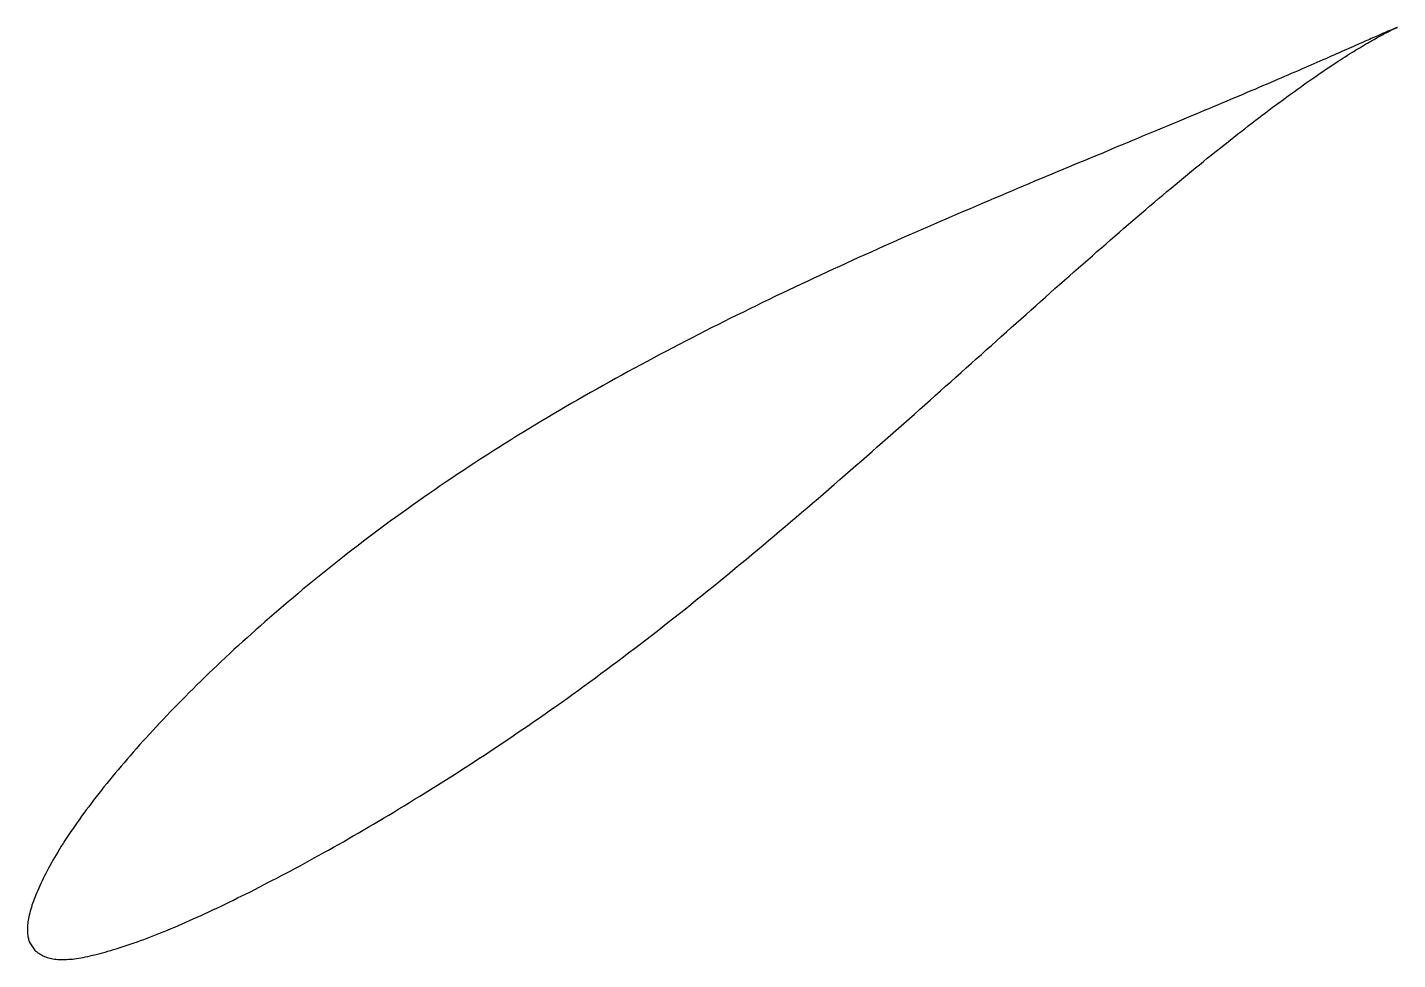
# Model space of a CAD drawing. Header units: metres. Extents: x -33 to 67, y -23 to 45.
import ezdxf

# ---------------------------------------------------------------- set-up
doc = ezdxf.new("R2010")
doc.units = ezdxf.units.M

msp = doc.modelspace()

# ---------------------------------------------------------------- linework, layer by layer
msp.add_lwpolyline([(66.86, 45.28), (66.85, 45.28), (66.85, 45.28), (66.83, 45.28), (66.82, 45.27), (66.8, 45.26), (66.77, 45.25), (66.75, 45.24), (66.71, 45.23), (66.68, 45.22), (66.63, 45.2), (66.59, 45.18), (66.54, 45.16), (66.48, 45.14), (66.43, 45.11), (66.36, 45.09), (66.3, 45.06), (66.23, 45.03), (66.15, 45), (66.07, 44.96), (65.99, 44.93), (65.9, 44.89), (65.81, 44.85), (65.71, 44.81), (65.61, 44.77), (65.51, 44.72), (65.4, 44.67), (65.29, 44.62), (65.17, 44.57), (65.05, 44.52), (64.93, 44.47), (64.8, 44.41), (64.67, 44.35), (64.53, 44.29), (64.39, 44.23), (64.24, 44.16), (64.1, 44.1), (63.94, 44.03), (63.78, 43.96), (63.62, 43.89), (63.46, 43.82), (63.29, 43.74), (63.12, 43.67), (62.94, 43.59), (62.76, 43.51), (62.57, 43.43), (62.38, 43.34), (62.19, 43.26), (61.99, 43.17), (61.79, 43.08), (61.59, 42.99), (61.38, 42.9), (61.16, 42.81), (60.95, 42.72), (60.73, 42.62), (60.5, 42.52), (60.27, 42.42), (60.04, 42.32), (59.81, 42.22), (59.57, 42.11), (59.32, 42.01), (59.07, 41.9), (58.82, 41.79), (58.57, 41.68), (58.31, 41.57), (58.05, 41.46), (57.78, 41.35), (57.51, 41.23), (57.24, 41.11), (56.96, 41), (56.68, 40.88), (56.39, 40.75), (56.1, 40.63), (55.81, 40.51), (55.52, 40.38), (55.22, 40.26), (54.92, 40.13), (54.61, 40), (54.3, 39.87), (53.99, 39.74), (53.67, 39.6), (53.35, 39.47), (53.03, 39.33), (52.7, 39.2), (52.38, 39.06), (52.04, 38.92), (51.71, 38.78), (51.37, 38.64), (51.03, 38.5), (50.68, 38.35), (50.33, 38.21), (49.98, 38.06), (49.62, 37.91), (49.27, 37.76), (48.91, 37.61), (48.54, 37.46), (48.18, 37.31), (47.81, 37.15), (47.43, 37), (47.06, 36.84), (46.68, 36.69), (46.3, 36.53), (45.91, 36.37), (45.53, 36.21), (45.14, 36.04), (44.75, 35.88), (44.35, 35.72), (43.96, 35.55), (43.56, 35.39), (43.15, 35.22), (42.75, 35.05), (42.34, 34.88), (41.93, 34.71), (41.52, 34.54), (41.11, 34.37), (40.69, 34.19), (40.27, 34.02), (39.85, 33.84), (39.43, 33.66), (39.01, 33.48), (38.58, 33.3), (38.15, 33.12), (37.72, 32.94), (37.29, 32.76), (36.85, 32.57), (36.42, 32.39), (35.98, 32.2), (35.54, 32.01), (35.1, 31.82), (34.65, 31.63), (34.21, 31.44), (33.76, 31.25), (33.31, 31.05), (32.87, 30.86), (32.42, 30.66), (31.96, 30.46), (31.51, 30.27), (31.05, 30.07), (30.6, 29.87), (30.14, 29.66), (29.68, 29.46), (29.22, 29.26), (28.76, 29.05), (28.3, 28.84), (27.84, 28.64), (27.38, 28.43), (26.91, 28.22), (26.45, 28), (25.98, 27.79), (25.52, 27.58), (25.05, 27.36), (24.58, 27.15), (24.11, 26.93), (23.65, 26.71), (23.18, 26.49), (22.71, 26.27), (22.24, 26.04), (21.77, 25.82), (21.3, 25.6), (20.83, 25.37), (20.35, 25.14), (19.88, 24.91), (19.41, 24.68), (18.94, 24.45), (18.47, 24.22), (18, 23.99), (17.53, 23.75), (17.06, 23.51), (16.59, 23.28), (16.12, 23.04), (15.65, 22.8), (15.18, 22.56), (14.71, 22.32), (14.24, 22.07), (13.77, 21.83), (13.3, 21.58), (12.83, 21.34), (12.37, 21.09), (11.9, 20.84), (11.43, 20.59), (10.97, 20.34), (10.5, 20.09), (10.04, 19.83), (9.58, 19.58), (9.12, 19.32), (8.66, 19.07), (8.2, 18.81), (7.74, 18.55), (7.28, 18.29), (6.82, 18.03), (6.37, 17.77), (5.91, 17.5), (5.46, 17.24), (5.01, 16.97), (4.56, 16.71), (4.11, 16.44), (3.66, 16.17), (3.22, 15.9), (2.78, 15.63), (2.33, 15.36), (1.89, 15.08), (1.45, 14.81), (1.02, 14.53), (0.58, 14.26), (0.15, 13.98), (-0.29, 13.7), (-0.72, 13.42), (-1.15, 13.14), (-1.57, 12.86), (-2, 12.58), (-2.42, 12.29), (-2.84, 12.01), (-3.26, 11.73), (-3.67, 11.44), (-4.09, 11.15), (-4.5, 10.87), (-4.91, 10.58), (-5.32, 10.29), (-5.72, 10), (-6.13, 9.71), (-6.53, 9.42), (-6.93, 9.13), (-7.32, 8.84), (-7.72, 8.55), (-8.11, 8.25), (-8.5, 7.96), (-8.89, 7.67), (-9.27, 7.37), (-9.65, 7.08), (-10.03, 6.79), (-10.41, 6.49), (-10.78, 6.2), (-11.16, 5.9), (-11.53, 5.61), (-11.89, 5.31), (-12.26, 5.02), (-12.62, 4.72), (-12.98, 4.42), (-13.34, 4.13), (-13.69, 3.83), (-14.04, 3.54), (-14.39, 3.24), (-14.74, 2.95), (-15.08, 2.66), (-15.42, 2.36), (-15.76, 2.07), (-16.1, 1.78), (-16.43, 1.48), (-16.76, 1.19), (-17.09, 0.9), (-17.41, 0.61), (-17.73, 0.32), (-18.05, 0.03), (-18.37, -0.26), (-18.68, -0.55), (-18.99, -0.84), (-19.3, -1.13), (-19.6, -1.42), (-19.9, -1.7), (-20.2, -1.99), (-20.5, -2.28), (-20.79, -2.56), (-21.08, -2.84), (-21.36, -3.13), (-21.65, -3.41), (-21.93, -3.69), (-22.2, -3.97), (-22.48, -4.25), (-22.75, -4.53), (-23.01, -4.8), (-23.28, -5.08), (-23.54, -5.35), (-23.8, -5.63), (-24.05, -5.9), (-24.3, -6.17), (-24.55, -6.44), (-24.8, -6.71), (-25.04, -6.97), (-25.28, -7.24), (-25.51, -7.5), (-25.75, -7.77), (-25.98, -8.03), (-26.2, -8.29), (-26.42, -8.55), (-26.64, -8.8), (-26.86, -9.06), (-27.07, -9.31), (-27.28, -9.57), (-27.49, -9.82), (-27.69, -10.07), (-27.89, -10.31), (-28.08, -10.56), (-28.28, -10.8), (-28.46, -11.04), (-28.65, -11.28), (-28.83, -11.52), (-29.01, -11.76), (-29.19, -11.99), (-29.36, -12.23), (-29.53, -12.46), (-29.69, -12.69), (-29.85, -12.91), (-30.01, -13.14), (-30.16, -13.36), (-30.31, -13.58), (-30.46, -13.8), (-30.61, -14.02), (-30.75, -14.24), (-30.88, -14.45), (-31.02, -14.66), (-31.14, -14.87), (-31.27, -15.08), (-31.39, -15.28), (-31.51, -15.48), (-31.63, -15.68), (-31.74, -15.88), (-31.85, -16.08), (-31.95, -16.27), (-32.05, -16.46), (-32.15, -16.65), (-32.24, -16.83), (-32.34, -17.01), (-32.42, -17.19), (-32.51, -17.37), (-32.59, -17.55), (-32.67, -17.72), (-32.74, -17.89), (-32.81, -18.05), (-32.88, -18.21), (-32.94, -18.37), (-33, -18.53), (-33.06, -18.68), (-33.12, -18.84), (-33.17, -18.98), (-33.21, -19.13), (-33.26, -19.27), (-33.3, -19.41), (-33.33, -19.55), (-33.36, -19.69), (-33.39, -19.82), (-33.42, -19.95), (-33.44, -20.07), (-33.46, -20.2), (-33.47, -20.32), (-33.49, -20.44), (-33.49, -20.55), (-33.5, -20.66), (-33.5, -20.77), (-33.5, -20.87), (-33.49, -20.97), (-33.49, -21.07), (-33.48, -21.16), (-33.46, -21.25), (-33.45, -21.34), (-33.43, -21.41), (-33.41, -21.48), (-33.4, -21.55), (-33.38, -21.6), (-33.37, -21.64), (-33.36, -21.66), (-32.93, -22.3), (-32.92, -22.31), (-32.91, -22.32), (-32.88, -22.34), (-32.84, -22.36), (-32.79, -22.4), (-32.73, -22.45), (-32.66, -22.49), (-32.59, -22.54), (-32.51, -22.59), (-32.43, -22.63), (-32.34, -22.68), (-32.25, -22.72), (-32.16, -22.75), (-32.06, -22.79), (-31.96, -22.82), (-31.85, -22.85), (-31.74, -22.87), (-31.63, -22.89), (-31.52, -22.91), (-31.4, -22.93), (-31.28, -22.94), (-31.16, -22.95), (-31.03, -22.95), (-30.9, -22.95), (-30.77, -22.95), (-30.63, -22.94), (-30.49, -22.93), (-30.35, -22.92), (-30.2, -22.91), (-30.05, -22.89), (-29.9, -22.87), (-29.74, -22.84), (-29.58, -22.82), (-29.42, -22.79), (-29.25, -22.75), (-29.08, -22.72), (-28.91, -22.68), (-28.74, -22.64), (-28.56, -22.6), (-28.37, -22.55), (-28.18, -22.5), (-27.99, -22.45), (-27.8, -22.4), (-27.6, -22.34), (-27.4, -22.28), (-27.2, -22.22), (-26.99, -22.16), (-26.78, -22.09), (-26.56, -22.03), (-26.35, -21.95), (-26.13, -21.88), (-25.9, -21.8), (-25.67, -21.72), (-25.44, -21.64), (-25.21, -21.56), (-24.97, -21.47), (-24.73, -21.38), (-24.49, -21.29), (-24.25, -21.19), (-24, -21.09), (-23.74, -20.99), (-23.49, -20.89), (-23.23, -20.79), (-22.97, -20.68), (-22.71, -20.57), (-22.44, -20.45), (-22.17, -20.34), (-21.9, -20.22), (-21.62, -20.1), (-21.35, -19.97), (-21.07, -19.84), (-20.78, -19.72), (-20.49, -19.58), (-20.21, -19.45), (-19.91, -19.31), (-19.62, -19.18), (-19.32, -19.03), (-19.02, -18.89), (-18.72, -18.74), (-18.41, -18.6), (-18.1, -18.44), (-17.79, -18.29), (-17.48, -18.13), (-17.17, -17.98), (-16.85, -17.82), (-16.53, -17.65), (-16.2, -17.49), (-15.88, -17.32), (-15.55, -17.15), (-15.22, -16.98), (-14.89, -16.8), (-14.55, -16.63), (-14.21, -16.45), (-13.87, -16.26), (-13.53, -16.08), (-13.19, -15.89), (-12.84, -15.71), (-12.5, -15.51), (-12.14, -15.32), (-11.79, -15.12), (-11.44, -14.93), (-11.08, -14.73), (-10.72, -14.52), (-10.36, -14.32), (-10, -14.11), (-9.64, -13.9), (-9.27, -13.69), (-8.91, -13.48), (-8.54, -13.26), (-8.16, -13.04), (-7.79, -12.82), (-7.42, -12.6), (-7.04, -12.38), (-6.66, -12.15), (-6.29, -11.92), (-5.9, -11.69), (-5.52, -11.46), (-5.14, -11.22), (-4.75, -10.98), (-4.37, -10.74), (-3.98, -10.5), (-3.59, -10.26), (-3.2, -10.01), (-2.81, -9.77), (-2.41, -9.52), (-2.02, -9.27), (-1.63, -9.01), (-1.23, -8.76), (-0.83, -8.5), (-0.43, -8.24), (-0.03, -7.98), (0.37, -7.71), (0.77, -7.45), (1.17, -7.18), (1.57, -6.91), (1.98, -6.64), (2.38, -6.36), (2.79, -6.09), (3.19, -5.81), (3.6, -5.53), (4.01, -5.25), (4.41, -4.96), (4.82, -4.68), (5.23, -4.39), (5.64, -4.1), (6.05, -3.81), (6.46, -3.52), (6.87, -3.22), (7.28, -2.92), (7.69, -2.62), (8.1, -2.32), (8.51, -2.02), (8.92, -1.72), (9.33, -1.41), (9.74, -1.1), (10.15, -0.79), (10.56, -0.48), (10.97, -0.17), (11.38, 0.14), (11.8, 0.46), (12.21, 0.78), (12.62, 1.1), (13.03, 1.42), (13.44, 1.74), (13.85, 2.06), (14.26, 2.39), (14.67, 2.71), (15.08, 3.04), (15.49, 3.37), (15.9, 3.7), (16.31, 4.03), (16.72, 4.36), (17.13, 4.69), (17.53, 5.02), (17.94, 5.36), (18.35, 5.69), (18.76, 6.03), (19.16, 6.37), (19.57, 6.7), (19.98, 7.04), (20.38, 7.38), (20.79, 7.72), (21.19, 8.06), (21.59, 8.4), (22, 8.74), (22.4, 9.09), (22.8, 9.43), (23.2, 9.77), (23.61, 10.11), (24.01, 10.46), (24.41, 10.8), (24.8, 11.14), (25.2, 11.49), (25.6, 11.83), (26, 12.18), (26.39, 12.52), (26.79, 12.87), (27.18, 13.21), (27.58, 13.55), (27.97, 13.9), (28.36, 14.24), (28.75, 14.59), (29.14, 14.93), (29.53, 15.27), (29.92, 15.61), (30.31, 15.96), (30.7, 16.3), (31.08, 16.64), (31.47, 16.98), (31.85, 17.32), (32.23, 17.66), (32.61, 18), (32.99, 18.34), (33.37, 18.68), (33.75, 19.02), (34.13, 19.35), (34.5, 19.69), (34.88, 20.02), (35.25, 20.36), (35.62, 20.69), (36, 21.02), (36.37, 21.35), (36.73, 21.68), (37.1, 22.01), (37.47, 22.34), (37.83, 22.66), (38.2, 22.99), (38.56, 23.31), (38.92, 23.63), (39.28, 23.95), (39.64, 24.27), (39.99, 24.59), (40.35, 24.91), (40.7, 25.22), (41.06, 25.54), (41.41, 25.85), (41.76, 26.16), (42.1, 26.47), (42.45, 26.77), (42.8, 27.08), (43.14, 27.38), (43.48, 27.68), (43.82, 27.98), (44.16, 28.28), (44.5, 28.57), (44.83, 28.87), (45.17, 29.16), (45.5, 29.45), (45.83, 29.73), (46.16, 30.02), (46.49, 30.3), (46.81, 30.58), (47.13, 30.86), (47.46, 31.14), (47.78, 31.41), (48.09, 31.68), (48.41, 31.95), (48.72, 32.22), (49.04, 32.48), (49.35, 32.75), (49.66, 33.01), (49.96, 33.26), (50.27, 33.52), (50.57, 33.77), (50.87, 34.02), (51.17, 34.27), (51.47, 34.51), (51.76, 34.76), (52.05, 35), (52.34, 35.23), (52.63, 35.47), (52.92, 35.7), (53.2, 35.93), (53.48, 36.16), (53.76, 36.38), (54.04, 36.6), (54.32, 36.82), (54.59, 37.03), (54.86, 37.25), (55.13, 37.46), (55.39, 37.67), (55.66, 37.87), (55.92, 38.07), (56.18, 38.27), (56.43, 38.47), (56.68, 38.66), (56.94, 38.85), (57.18, 39.04), (57.43, 39.22), (57.67, 39.41), (57.91, 39.59), (58.15, 39.76), (58.39, 39.94), (58.62, 40.11), (58.85, 40.27), (59.08, 40.44), (59.3, 40.6), (59.52, 40.76), (59.74, 40.92), (59.96, 41.07), (60.17, 41.22), (60.38, 41.37), (60.59, 41.51), (60.79, 41.65), (61, 41.79), (61.19, 41.93), (61.39, 42.06), (61.58, 42.19), (61.77, 42.32), (61.96, 42.44), (62.14, 42.57), (62.32, 42.68), (62.5, 42.8), (62.67, 42.91), (62.84, 43.02), (63.01, 43.13), (63.18, 43.24), (63.34, 43.34), (63.5, 43.44), (63.65, 43.53), (63.8, 43.63), (63.95, 43.72), (64.09, 43.8), (64.24, 43.89), (64.37, 43.97), (64.51, 44.05), (64.64, 44.13), (64.77, 44.2), (64.89, 44.28), (65.01, 44.34), (65.13, 44.41), (65.24, 44.47), (65.35, 44.54), (65.46, 44.59), (65.56, 44.65), (65.66, 44.7), (65.75, 44.75), (65.84, 44.8), (65.93, 44.85), (66.01, 44.89), (66.09, 44.93), (66.17, 44.97), (66.24, 45.01), (66.31, 45.04), (66.37, 45.07), (66.43, 45.1), (66.49, 45.13), (66.54, 45.15), (66.59, 45.18), (66.64, 45.2), (66.68, 45.21), (66.71, 45.23), (66.75, 45.24), (66.78, 45.25), (66.8, 45.26), (66.82, 45.27), (66.83, 45.28), (66.85, 45.28), (66.85, 45.28), (66.86, 45.28)], close=True)

doc.saveas('drawing.dxf')
